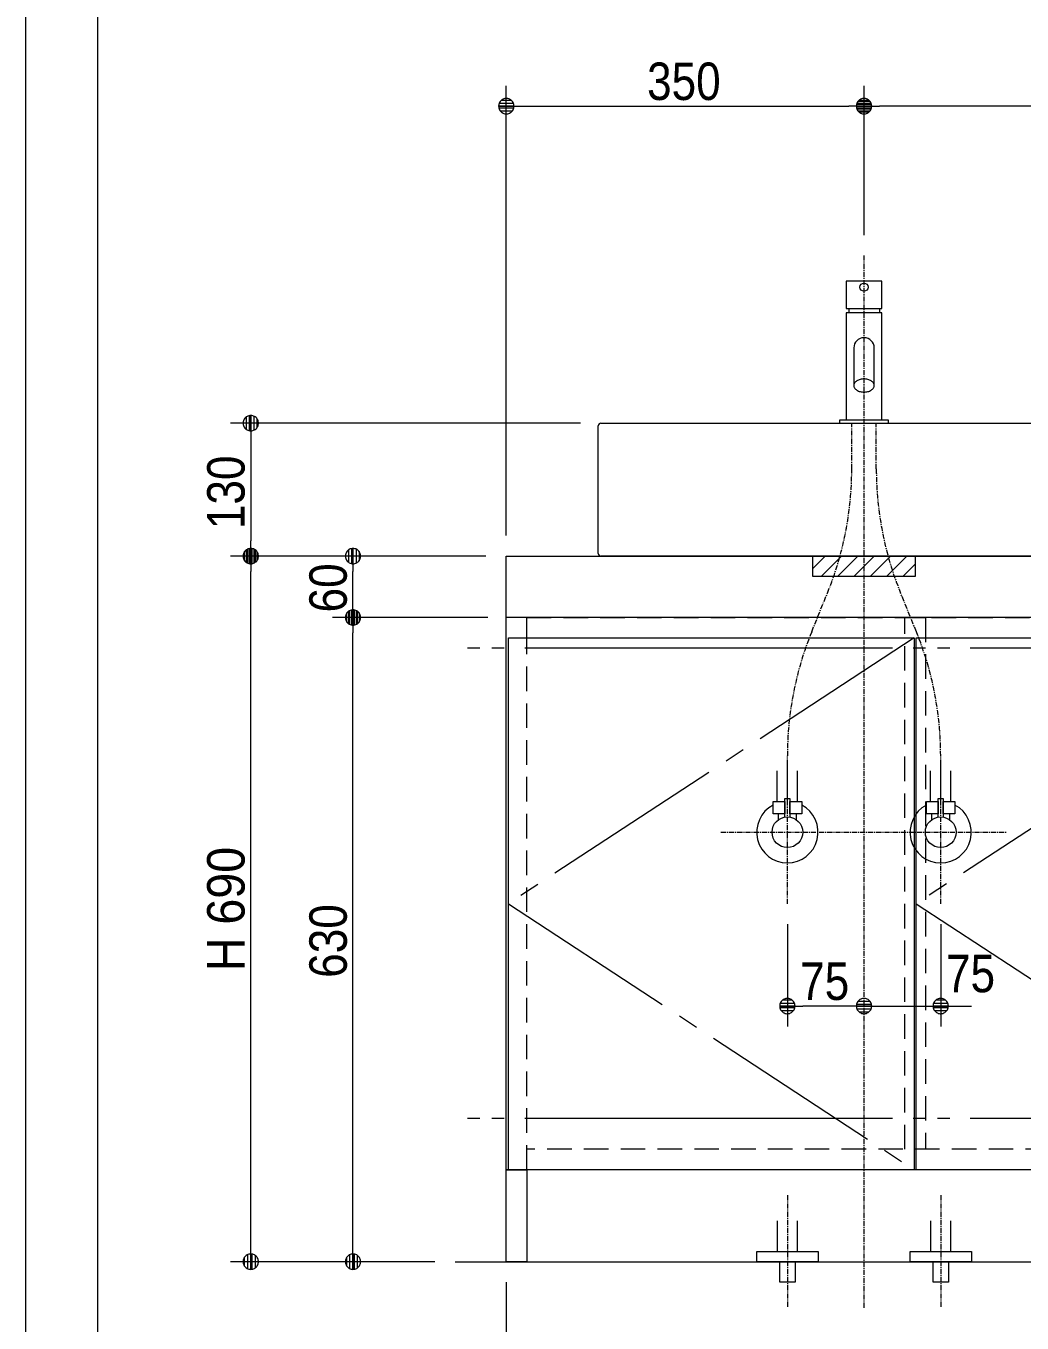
# Model space of a CAD drawing. Units: millimetres, scale not verified. Extents: x -6062 to 6062, y -3045 to 3045.
# Drawn here: x -5788 to -4813, y -2080 to -812 of the extents above; entities that cross this region are included whole.
import ezdxf
from ezdxf.enums import TextEntityAlignment as Align

# ---------------------------------------------------------------- set-up
doc = ezdxf.new("R2010")
doc.units = ezdxf.units.MM
doc.header["$LTSCALE"] = 20
for name, pattern in [('CHAIN1', [8, 5, -1, 1, -1]), ('CHAIN2', [12, 9, -1, 1, -1]), ('DASHED1', [1.8, 1.2, -0.6]), ('LONG_DOUBLE_CHAIN', [21.8, 18, -1, 0.6, -0.6, 0.6, -1])]:
    doc.linetypes.add(name, pattern=pattern)
for name, color, linetype, lineweight in [('0-0_1図面枠', 7, 'Continuous', 9), ('0-1_2寸法-1', 7, 'Continuous', 9), ('0-2_0', 7, 'Continuous', 9), ('0-3_2寸法-2', 7, 'Continuous', 9), ('0-4_5ボウル・キャビネット', 7, 'Continuous', 9), ('0-7_4給排水', 7, 'Continuous', 9)]:
    doc.layers.add(name, color=color, linetype=linetype, lineweight=lineweight)
doc.styles.add('ＭＳ Ｐゴシック', font='')
doc.styles.get('ＭＳ Ｐゴシック').set_extended_font_data('MS PGothic')

# ---------------------------------------------------------------- blocks, each defined once
blk = doc.blocks.new('グループ-2')
at = {"layer": '0-0_1図面枠'}
blk.add_lwpolyline([(-80000, 55400), (80000, 55400), (80000, -55400), (-80000, -55400)], close=True, dxfattribs=at)
blk = doc.blocks.new('図面枠')
at = {"layer": '0-0_1図面枠'}
blk.add_blockref('グループ-2', (0, 0), dxfattribs=at)
blk = doc.blocks.new('_Dot')
at = {"layer": '0-2_0'}
for p, q in [((-10, 0), (-20, 0)), ((9.78, 2), (-9.78, 2)), ((7.99, 6), (-7.99, 6)), ((9.16, -3.98), (-9.16, -3.98)), ((6, -7.98), (-6, -7.98))]:
    blk.add_line(p, q, dxfattribs=at)
for points in [[(10, 0), (9.92, 1.25), (9.69, 2.49), (9.3, 3.68), (8.76, 4.82), (8.09, 5.88), (7.29, 6.85), (6.37, 7.71), (5.36, 8.44), (4.26, 9.05), (3.09, 9.51), (1.87, 9.82), (0.63, 9.98), (-0.63, 9.98), (-1.87, 9.82), (-3.09, 9.51), (-4.26, 9.05), (-5.36, 8.44), (-6.37, 7.71), (-7.29, 6.85), (-8.09, 5.88), (-8.76, 4.82), (-9.3, 3.68), (-9.69, 2.49), (-9.92, 1.25), (-10, 0), (0, 0)], [(-10, 0), (-9.92, -1.25), (-9.69, -2.49), (-9.3, -3.68), (-8.76, -4.82), (-8.09, -5.88), (-7.29, -6.85), (-6.37, -7.71), (-5.36, -8.44), (-4.26, -9.05), (-3.09, -9.51), (-1.87, -9.82), (-0.63, -9.98), (0.63, -9.98), (1.87, -9.82), (3.09, -9.51), (4.26, -9.05), (5.36, -8.44), (6.37, -7.71), (7.29, -6.85), (8.09, -5.88), (8.76, -4.82), (9.3, -3.68), (9.69, -2.49), (9.92, -1.25), (10, 0), (0, 0)]]:
    blk.add_lwpolyline(points, close=True, dxfattribs=at)
blk = doc.blocks.new('グループ-10')
at = {"layer": '0-4_5ボウル・キャビネット'}
for p, q in [((-68800, -26550), (-68800, -24050)), ((-68750, -24000), (-48450, -24000)), ((-48400, -24050), (-48400, -26550)), ((-48450, -26600), (-68750, -26600))]:
    blk.add_line(p, q, dxfattribs=at)
at = {"layer": '0-4_5ボウル・キャビネット', "linetype": 'DASHED1'}
blk.add_lwpolyline([(-59240, -26300), (-59100, -26440), (-59100, -26600), (-58100, -26600), (-58100, -26440), (-57960, -26300)], dxfattribs=at)
at = {"layer": '0-4_5ボウル・キャビネット'}
for centre, start, end in [((-68750, -24050), 90, 180), ((-48450, -24050), 0, 90), ((-68750, -26550), 180, 270), ((-48450, -26550), 270, 0)]:
    blk.add_arc(centre, 50, start, end, dxfattribs=at)
blk = doc.blocks.new('止水栓_正面_W75')
at = {"layer": '0-7_4給排水', "linetype": 'CHAIN1'}
for p, q in [((-1500, -1400), (-1500, 1400)), ((1500, -1400), (1500, 1400)), ((-2800, 0), (2800, 0))]:
    blk.add_line(p, q, dxfattribs=at)
at = {"layer": '0-7_4給排水'}
for p, q in [((-1700, 600), (-1700, 1200)), ((-1300, 600), (-1300, 1200)), ((1300, 600), (1300, 1200)), ((1700, 600), (1700, 1200))]:
    blk.add_line(p, q, dxfattribs=at)
for points in [[(-1550, 360), (-1780, 360), (-1780, 600), (-1550, 600)], [(-1220, 360), (-1450, 360), (-1450, 600), (-1220, 600)], [(1450, 360), (1220, 360), (1220, 600), (1450, 600)], [(1780, 360), (1550, 360), (1550, 600), (1780, 600)]]:
    blk.add_lwpolyline(points, close=True, dxfattribs=at)
for points in [[(-1550, 295.8), (-1550, 660), (-1450, 660), (-1450, 295.8)], [(1450, 295.8), (1450, 660), (1550, 660), (1550, 295.8)], [(-1550, 360), (-1680, 360), (-1680, 240)], [(-1320, 240), (-1320, 360), (-1450, 360)], [(1450, 360), (1320, 360), (1320, 240)], [(1680, 240), (1680, 360), (1550, 360)]]:
    blk.add_lwpolyline(points, dxfattribs=at)
for centre in [(-1500, 0), (1500, 0)]:
    blk.add_circle(centre, 300, dxfattribs=at)
for centre in [(-1500, 0), (1500, 0)]:
    blk.add_arc(centre, 600, 117.81814, 62.18186, dxfattribs=at)
blk = doc.blocks.new('グループ-14')
at = {"layer": '0-7_4給排水', "linetype": 'CHAIN1'}
for p, q in [((-63600, -41300), (-63600, -20720)), ((-64624.1, -28078.2), (-64315.9, -27321.8)), ((-62575.9, -28078.2), (-62884.1, -27321.8))]:
    blk.add_line(p, q, dxfattribs=at)
at = {"layer": '0-7_4給排水'}
for p, q in [((-63900, -21760), (-63900, -21840)), ((-63300, -21760), (-63300, -21840))]:
    blk.add_line(p, q, dxfattribs=at)
for points in [[(-63250, -21220), (-63950, -21220), (-63950, -21760), (-63250, -21760)], [(-64080, -23940), (-64080, -24000), (-63120, -24000), (-63120, -23940)]]:
    blk.add_lwpolyline(points, close=True, dxfattribs=at)
for points in [[(-63250, -23940), (-63250, -21840), (-63950, -21840), (-63950, -23940)], [(-63800, -22527.8), (-63800, -23263.4), (-63799.2, -23275), (-63796.7, -23286.8), (-63792.3, -23298.8), (-63786, -23310.7), (-63777.7, -23322.5), (-63767.4, -23333.8), (-63755.3, -23344.5), (-63741.4, -23354.3), (-63726.1, -23363.2), (-63709.4, -23371), (-63691.9, -23377.6), (-63673.6, -23383), (-63655, -23387), (-63636.4, -23389.8), (-63618, -23391.5), (-63600, -23392), (-63582, -23391.5), (-63563.6, -23389.8), (-63545, -23387), (-63526.4, -23383), (-63508.1, -23377.6), (-63490.6, -23371), (-63473.9, -23363.2), (-63458.6, -23354.3), (-63444.7, -23344.5), (-63432.6, -23333.8), (-63422.3, -23322.5), (-63414, -23310.7), (-63407.7, -23298.8), (-63403.3, -23286.8), (-63400.8, -23275), (-63400, -23263.4), (-63400, -22528)], [(-63400, -23263.4), (-63400.8, -23251.9), (-63403.3, -23240), (-63407.7, -23228), (-63414, -23216.1), (-63422.3, -23204.4), (-63432.6, -23193.1), (-63444.7, -23182.4), (-63458.6, -23172.5), (-63473.9, -23163.6), (-63490.6, -23155.8), (-63508.1, -23149.2), (-63526.4, -23143.9), (-63545, -23139.8), (-63563.6, -23137), (-63582, -23135.4), (-63600, -23134.9), (-63618, -23135.4), (-63636.4, -23137), (-63655, -23139.8), (-63673.6, -23143.9), (-63691.9, -23149.2), (-63709.4, -23155.8), (-63726.1, -23163.6), (-63741.4, -23172.5), (-63755.3, -23182.4), (-63767.4, -23193.1), (-63777.7, -23204.4), (-63786, -23216.1), (-63792.3, -23228), (-63796.7, -23240), (-63799.2, -23251.9), (-63800, -23263.4)]]:
    blk.add_lwpolyline(points, dxfattribs=at)
at = {"layer": '0-7_4給排水', "linetype": 'CHAIN1'}
for points in [[(-63840, -24893), (-63840, -24721), (-63840, -24000)], [(-63360, -24893), (-63360, -24721), (-63360, -24000)], [(-65100, -31400), (-65100, -30679), (-65100, -30507)], [(-62100, -31400), (-62100, -30679), (-62100, -30507)]]:
    blk.add_lwpolyline(points, dxfattribs=at)
at = {"layer": '0-7_4給排水'}
blk.add_circle((-63600, -21340), 80, dxfattribs=at)
for start, end in [(90, 180), (0, 90)]:
    blk.add_arc((-63600, -22528), 200, start, end, dxfattribs=at)
at = {"layer": '0-7_4給排水', "linetype": 'CHAIN1'}
for centre, start, end in [((-70276.1, -24893), 337.82852, 0), ((-56923.9, -24893), 180, 202.17148), ((-58663.9, -30507), 157.82852, 180), ((-68536.1, -30507), 0, 22.17148)]:
    blk.add_arc(centre, 6436.1, start, end, dxfattribs=at)
at = {"layer": '0-7_4給排水'}
blk.add_blockref('止水栓_正面_W75', (-63600, -32000), dxfattribs=at)
blk = doc.blocks.new('グループ-19')
at = {"layer": '0-7_4給排水', "linetype": 'CHAIN1'}
for p, q in [((-65100, -39100), (-65100, -41300)), ((-62100, -39100), (-62100, -41300))]:
    blk.add_line(p, q, dxfattribs=at)
at = {"layer": '0-7_4給排水'}
for points in [[(-65300, -39600), (-65300, -40200), (-64900, -40200), (-64900, -39600)], [(-62300, -39600), (-62300, -40200), (-61900, -40200), (-61900, -39600)]]:
    blk.add_lwpolyline(points, dxfattribs=at)
for points in [[(-65700, -40200), (-64500, -40200), (-64500, -40400), (-65700, -40400)], [(-62700, -40200), (-61500, -40200), (-61500, -40400), (-62700, -40400)], [(-65250, -40400), (-64950, -40400), (-64950, -40800), (-65250, -40800)], [(-62250, -40400), (-61950, -40400), (-61950, -40800), (-62250, -40800)]]:
    blk.add_lwpolyline(points, close=True, dxfattribs=at)

msp = doc.modelspace()

# ---------------------------------------------------------------- linework, layer by layer
at = {"layer": '0-0_1図面枠'}
msp.add_line((-5717.5, 1750), (-5717.5, -2420), dxfattribs=at)
at = {"layer": '0-1_2寸法-1'}
for p, q in [((-5317.5, -1310), (-5317.5, -870)), ((-4967.5, -1016), (-4967.5, -870)), ((-4967.5, -1016), (-4967.5, -870)), ((-5302.49, -890), (-4982.51, -890)), ((-4482.51, -890), (-4952.49, -890)), ((-5245, -1200), (-5587.5, -1200)), ((-5567.5, -1215.01), (-5567.5, -1314.99)), ((-5487.5, -1330), (-5587.5, -1330)), ((-5487.5, -1330), (-5587.5, -1330)), ((-5337.5, -1330), (-5487.5, -1330)), ((-5567.5, -2004.99), (-5567.5, -1345.01)), ((-5467.5, -1374.99), (-5467.5, -1345.01)), ((-5335.5, -1390), (-5487.5, -1390)), ((-5335.5, -1390), (-5487.5, -1390)), ((-5467.5, -2004.99), (-5467.5, -1405.01)), ((-5042.5, -1690), (-5042.5, -1790)), ((-4967.5, -1750), (-4967.3, -1750)), ((-4982.51, -1770), (-5027.49, -1770)), ((-5487.5, -2020), (-5587.5, -2020)), ((-5387.5, -2020), (-5487.5, -2020)), ((-5317.5, -2040), (-5317.5, -2290))]:
    msp.add_line(p, q, dxfattribs=at)
at = {"layer": '0-3_2寸法-2'}
for p, q in [((-4892.5, -1690), (-4892.5, -1790)), ((-4967.5, -1750), (-4967.3, -1750)), ((-4982.51, -1770), (-4997.51, -1770)), ((-4967.5, -1770), (-4892.5, -1770)), ((-4877.49, -1770), (-4862.49, -1770))]:
    msp.add_line(p, q, dxfattribs=at)
at = {"layer": '0-4_5ボウル・キャビネット'}
for p, q in [((-5017.5, -1342), (-5005.5, -1330)), ((-5009.5, -1350), (-4989.5, -1330)), ((-4993.5, -1350), (-4973.5, -1330)), ((-4977.5, -1350), (-4957.5, -1330)), ((-4961.5, -1350), (-4941.5, -1330)), ((-4945.5, -1350), (-4925.5, -1330)), ((-4929.5, -1350), (-4917.5, -1338)), ((-5297.5, -1410), (-5297.5, -1390)), ((-5367.5, -2020), (-4067.5, -2020))]:
    msp.add_line(p, q, dxfattribs=at)
at = {"layer": '0-4_5ボウル・キャビネット', "linetype": 'LONG_DOUBLE_CHAIN'}
for p, q in [((-4067.5, -1420), (-5367.5, -1420)), ((-4067.5, -1880), (-5367.5, -1880))]:
    msp.add_line(p, q, dxfattribs=at)
at = {"layer": '0-4_5ボウル・キャビネット', "linetype": 'DASHED1'}
msp.add_line((-4137.5, -1910), (-5297.5, -1910), dxfattribs=at)
at = {"layer": '0-4_5ボウル・キャビネット'}
for points in [[(-5317.5, -1330), (-4117.5, -1330), (-4117.5, -1930), (-5317.5, -1930)], [(-5317.5, -1330), (-4117.5, -1330), (-4117.5, -1390), (-5317.5, -1390)], [(-5017.5, -1350), (-5017.5, -1330), (-4917.5, -1330), (-4917.5, -1350)], [(-5315.5, -1410), (-4918.5, -1410), (-4918.5, -1930), (-5315.5, -1930)], [(-4916.5, -1410), (-4518.5, -1410), (-4518.5, -1930), (-4916.5, -1930)], [(-5317.5, -1930), (-5297.5, -1930), (-5297.5, -2020), (-5317.5, -2020)]]:
    msp.add_lwpolyline(points, close=True, dxfattribs=at)
at = {"layer": '0-4_5ボウル・キャビネット', "linetype": 'DASHED1'}
msp.add_lwpolyline([(-5017.5, -1350), (-5017.5, -1330), (-4917.5, -1330), (-4917.5, -1350)], close=True, dxfattribs=at)
for points in [[(-5297.5, -1930), (-5297.5, -1390), (-4137.5, -1390), (-4137.5, -1930)], [(-4927.5, -1910), (-4927.5, -1390), (-4907.5, -1390), (-4907.5, -1910)]]:
    msp.add_lwpolyline(points, dxfattribs=at)
at = {"layer": '0-4_5ボウル・キャビネット', "linetype": 'CHAIN2'}
for points in [[(-4918.5, -1410), (-5315.5, -1670), (-4918.5, -1930)], [(-4518.5, -1410), (-4916.5, -1670), (-4518.5, -1930)]]:
    msp.add_lwpolyline(points, dxfattribs=at)

# ---------------------------------------------------------------- block references
at = {"layer": '0-0_1図面枠', "xscale": 0.05, "yscale": 0.05}
msp.add_blockref('図面枠', (-1787.5, 0), dxfattribs=at)
at = {"layer": '0-1_2寸法-1', "xscale": 0.7503418, "yscale": 0.7503418}
for p, rotation in [((-5317.5, -890), 180), ((-4967.5, -890), 180), ((-5567.5, -1200), 90), ((-5567.5, -1330), 270), ((-5567.5, -1330), 90), ((-5467.5, -1330), 90), ((-5467.5, -1390), 270), ((-5467.5, -1390), 90), ((-5042.5, -1770), 180), ((-5567.5, -2020), 270), ((-5467.5, -2020), 270)]:
    msp.add_blockref('_Dot', p, dxfattribs=dict(at, rotation=rotation))
for p in [(-4967.5, -890), (-4967.5, -1770)]:
    msp.add_blockref('_Dot', p, dxfattribs=at)
at = {"layer": '0-3_2寸法-2', "xscale": 0.7503418, "yscale": 0.7503418}
msp.add_blockref('_Dot', (-4967.5, -1770), dxfattribs=at)
at = {"layer": '0-3_2寸法-2', "xscale": 0.7503418, "yscale": 0.7503418, "rotation": 180}
msp.add_blockref('_Dot', (-4892.5, -1770), dxfattribs=at)
at = {"layer": '0-4_5ボウル・キャビネット', "xscale": 0.05, "yscale": 0.05}
msp.add_blockref('グループ-10', (-1787.5, 0), dxfattribs=at)
at = {"layer": '0-7_4給排水', "xscale": 0.05, "yscale": 0.05}
for name in ['グループ-14', 'グループ-19']:
    msp.add_blockref(name, (-1787.5, 0), dxfattribs=at)

# ---------------------------------------------------------------- texts
at = {"layer": '0-1_2寸法-1', "style": 'ＭＳ Ｐゴシック', "width": 0.9}
for s, p in [('350', (-5179.78, -894.96)), ('75', (-5029.98, -1775.06))]:
    msp.add_text(s, height=36.66, dxfattribs=at).set_placement(p, align=Align.BOTTOM_LEFT)
at = {"layer": '0-1_2寸法-1', "style": 'ＭＳ Ｐゴシック'}
for s, height, width, p in [('130', 36.66, 0.9, (-5562.54, -1303.61)), ('60', 36.66, 0.9, (-5462.54, -1385.08)), ('H 690', 36.69, 0.95, (-5562.54, -1735.99)), ('630', 36.66, 0.9, (-5462.54, -1742.38))]:
    msp.add_text(s, height=height, rotation=90, dxfattribs=dict(at, width=width)).set_placement(p, align=Align.BOTTOM_LEFT)
at = {"layer": '0-3_2寸法-2', "style": 'ＭＳ Ｐゴシック', "width": 0.9}
msp.add_text('75', height=36.66, dxfattribs=at).set_placement((-4887.29, -1767.52), align=Align.BOTTOM_LEFT)

doc.saveas('drawing.dxf')
